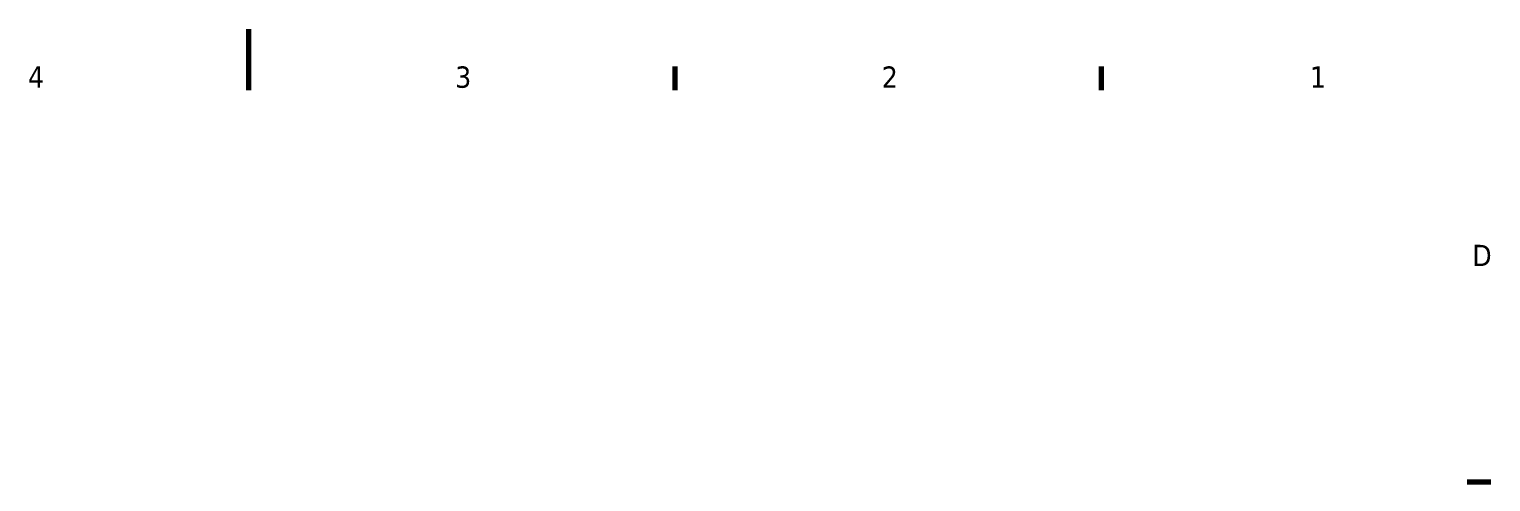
# Model space of a CAD drawing. Header units: millimetres. Extents: x 0 to 840, y 0 to 594.
# Drawn here: x 348 to 827.8, y 445.5 to 594 of the extents above; entities that cross this region are included whole.
import ezdxf

# ---------------------------------------------------------------- set-up
doc = ezdxf.new("R2010")
doc.units = ezdxf.units.MM
doc.header["$LTSCALE"] = 2
doc.layers.add('Bordo (ISO)', color=7, linetype='Continuous', lineweight=70)
doc.styles.add('Testo nota (ISO)', font='tahoma.ttf')

# ---------------------------------------------------------------- blocks, each defined once
blk = doc.blocks.new('Bordi Default Border')
at = {"layer": 'Bordo (ISO)'}
for p, q in [((280, 287), (280, 290.9)), ((350, 287), (350, 290.9)), ((410, 222.75), (413.9, 222.75))]:
    blk.add_line(p, q, dxfattribs=at)
at = {"layer": 'Bordo (ISO)', "flags": 128}
blk.add_lwpolyline([(210, 297), (210, 287)], dxfattribs=at)
at = {"layer": 'Bordo (ISO)', "char_height": 3.5, "attachment_point": 7, "style": 'Testo nota (ISO)'}
for s, insert in [('4', (173.78, 287.4)), ('3', (243.91, 287.33)), ('2', (313.94, 287.4)), ('1', (384.21, 287.4)), ('D', (410.87, 258.13))]:
    blk.add_mtext(s, dxfattribs=dict(at, insert=insert))

msp = doc.modelspace()

# ---------------------------------------------------------------- block references
at = {"xscale": 2, "yscale": 2, "zscale": 2}
msp.add_blockref('Bordi Default Border', (0, 0), dxfattribs=at)

doc.saveas('drawing.dxf')
